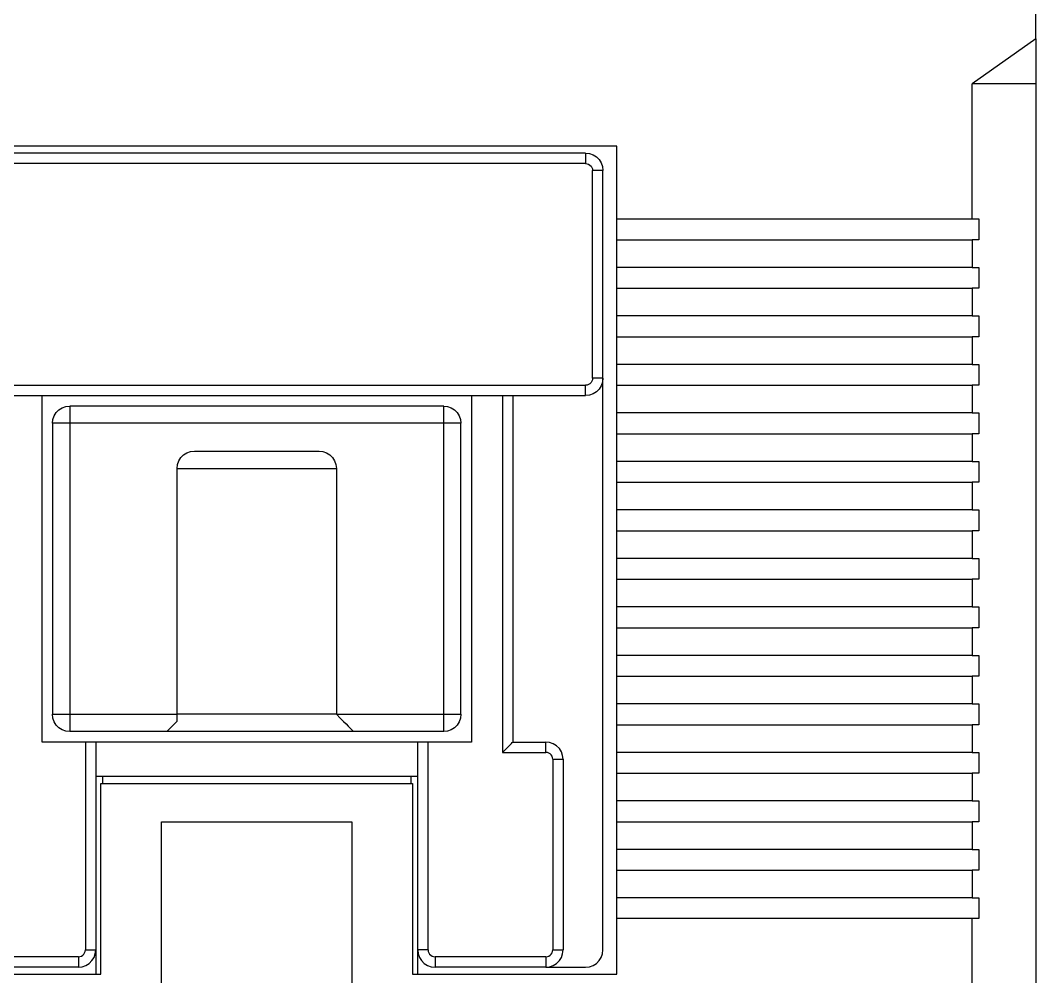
# Model space of a CAD drawing. Header units: millimetres. Extents: x 0 to 57, y 0 to 84.2.
# Drawn here: x 27.67 to 57, y 30.73 to 58.33 of the extents above; entities that cross this region are included whole.
import ezdxf

# ---------------------------------------------------------------- set-up
doc = ezdxf.new("R2010")
doc.units = ezdxf.units.MM

# ---------------------------------------------------------------- blocks, each defined once
blk = doc.blocks.new('LS_39d7f81b31e35bc3add33e63eb86f204_FACE_0')
at = {"color": 141, "linetype": 'Continuous', "true_color": 0x40d9ff}
for p, q in [((57, 57.8), (57, 60.5)), ((57, 57.8), (55.162, 56.5)), ((57, 57.8), (57, 56.5)), ((57, 56.5), (55.162, 56.5)), ((57, 56.5), (57, 28.5)), ((44, 54.5), (25, 54.5)), ((44, 54.2), (25, 54.2)), ((44.2, 48), (44.2, 54)), ((44.5, 48), (44.5, 54)), ((44.9, 51.2), (44.9, 52)), ((44.9, 50.6), (44.9, 51.2)), ((44.9, 49.8), (44.9, 50.6)), ((44.9, 49.2), (44.9, 49.8)), ((44.9, 48.4), (44.9, 49.2)), ((44.9, 47.8), (44.9, 48.4)), ((25, 47.8), (44, 47.8)), ((44.9, 47), (44.9, 47.8)), ((25, 47.5), (44, 47.5)), ((39.9, 47.2), (29.1, 47.2)), ((44.9, 46.4), (44.9, 47)), ((28.6, 46.7), (28.6, 38.3)), ((40.4, 38.3), (40.4, 46.7)), ((44.9, 45.6), (44.9, 46.4)), ((44.9, 45), (44.9, 45.6)), ((44.9, 44.2), (44.9, 45)), ((44.9, 43.6), (44.9, 44.2)), ((44.9, 42.8), (44.9, 43.6)), ((44.9, 42.2), (44.9, 42.8)), ((44.9, 41.4), (44.9, 42.2)), ((44.9, 40.8), (44.9, 41.4)), ((44.9, 40), (44.9, 40.8)), ((44.9, 39.4), (44.9, 40)), ((44.9, 38.6), (44.9, 39.4)), ((44.9, 38), (44.9, 38.6)), ((36.8, 38.3), (32.2, 38.3)), ((44.9, 37.2), (44.9, 38)), ((29.55, 37.5), (29.55, 31.5)), ((39.45, 31.5), (39.45, 37.5)), ((43.05, 37), (43.05, 31.5)), ((43.35, 37), (43.35, 31.5)), ((44.9, 36.6), (44.9, 37.2)), ((39.15, 36.5), (29.85, 36.5)), ((30.05, 36.5), (30.05, 36.3)), ((38.95, 36.5), (38.95, 36.3)), ((44.9, 35.8), (44.9, 36.6)), ((44.9, 35.2), (44.9, 35.8)), ((44.9, 34.4), (44.9, 35.2)), ((44.9, 33.8), (44.9, 34.4)), ((44.9, 33), (44.9, 33.8)), ((29.35, 31.3), (26.15, 31.3)), ((42.85, 31.3), (39.65, 31.3)), ((29.35, 31), (26.15, 31)), ((42.85, 31), (39.65, 31))]:
    blk.add_line(p, q, dxfattribs=at)
for points in [[(44.9, 52), (44.9, 52.6), (55.162, 52.6), (55.162, 56.5)], [(44.9, 52.6), (44.9, 54.7), (24.1, 54.7), (24.1, 52.6)], [(44, 54.5), (44.111, 54.487), (44.217, 54.45), (44.312, 54.391), (44.391, 54.312), (44.45, 54.217), (44.487, 54.111), (44.5, 54)], [(44, 54.5), (44, 54.492), (44, 54.47), (44, 54.435), (44, 54.387), (44, 54.33), (44, 54.267), (44, 54.2)], [(44, 54.2), (44.045, 54.195), (44.087, 54.18), (44.125, 54.156), (44.156, 54.125), (44.18, 54.087), (44.195, 54.045), (44.2, 54)], [(44.5, 54), (44.492, 54), (44.47, 54), (44.435, 54), (44.387, 54), (44.33, 54), (44.267, 54), (44.2, 54)], [(55.162, 52.6), (55.362, 52.6), (55.362, 52), (55.162, 52)], [(44.9, 52), (55.162, 52), (55.162, 51.2), (44.9, 51.2)], [(55.162, 51.2), (55.362, 51.2), (55.362, 50.6), (55.162, 50.6)], [(44.9, 50.6), (55.162, 50.6), (55.162, 49.8), (44.9, 49.8)], [(55.162, 49.8), (55.362, 49.8), (55.362, 49.2), (55.162, 49.2)], [(44.9, 49.2), (55.162, 49.2), (55.162, 48.4), (44.9, 48.4)], [(55.162, 48.4), (55.362, 48.4), (55.362, 47.8), (55.162, 47.8)], [(42.85, 31), (44, 31), (44.111, 31.013), (44.217, 31.05), (44.312, 31.109), (44.391, 31.188), (44.45, 31.283), (44.487, 31.389), (44.5, 31.5), (44.5, 48)], [(44.5, 48), (44.487, 47.889), (44.45, 47.783), (44.391, 47.688), (44.312, 47.609), (44.217, 47.55), (44.111, 47.513), (44, 47.5)], [(44.2, 48), (44.195, 47.955), (44.18, 47.913), (44.156, 47.875), (44.125, 47.844), (44.087, 47.82), (44.045, 47.805), (44, 47.8)], [(44.5, 48), (44.492, 48), (44.47, 48), (44.435, 48), (44.387, 48), (44.33, 48), (44.267, 48), (44.2, 48)], [(44, 47.5), (44, 47.508), (44, 47.53), (44, 47.565), (44, 47.613), (44, 47.67), (44, 47.733), (44, 47.8)], [(44.9, 47.8), (55.162, 47.8), (55.162, 47), (44.9, 47)], [(29.55, 37.5), (28.3, 37.5), (28.3, 47.5)], [(40.7, 47.5), (40.7, 37.5), (39.45, 37.5)], [(41.6, 47.5), (41.6, 37.2), (42.85, 37.2)], [(41.9, 47.5), (41.9, 37.5), (42.85, 37.5)], [(28.6, 46.7), (28.613, 46.811), (28.65, 46.917), (28.709, 47.012), (28.788, 47.091), (28.883, 47.15), (28.989, 47.187), (29.1, 47.2)], [(29.1, 47.2), (29.1, 47.187), (29.1, 47.15), (29.1, 47.091), (29.1, 47.012), (29.1, 46.917), (29.1, 46.811), (29.1, 46.7)], [(39.9, 46.7), (39.9, 46.811), (39.9, 46.917), (39.9, 47.012), (39.9, 47.091), (39.9, 47.15), (39.9, 47.187), (39.9, 47.2)], [(39.9, 47.2), (40.011, 47.187), (40.117, 47.15), (40.212, 47.091), (40.291, 47.012), (40.35, 46.917), (40.387, 46.811), (40.4, 46.7)], [(55.162, 47), (55.362, 47), (55.362, 46.4), (55.162, 46.4)], [(29.1, 46.7), (28.989, 46.7), (28.883, 46.7), (28.788, 46.7), (28.709, 46.7), (28.65, 46.7), (28.613, 46.7), (28.6, 46.7)], [(36.8, 38.3), (39.9, 38.3), (39.9, 46.7), (29.1, 46.7), (29.1, 38.3), (32.2, 38.3)], [(40.4, 46.7), (40.387, 46.7), (40.35, 46.7), (40.291, 46.7), (40.212, 46.7), (40.117, 46.7), (40.011, 46.7), (39.9, 46.7)], [(44.9, 46.4), (55.162, 46.4), (55.162, 45.6), (44.9, 45.6)], [(32.2, 45.4), (32.213, 45.511), (32.25, 45.617), (32.309, 45.712), (32.388, 45.791), (32.483, 45.85), (32.589, 45.887), (32.7, 45.9), (36.3, 45.9), (36.411, 45.887), (36.517, 45.85), (36.612, 45.791), (36.691, 45.712), (36.75, 45.617), (36.787, 45.511), (36.8, 45.4)], [(55.162, 45.6), (55.362, 45.6), (55.362, 45), (55.162, 45)], [(32.2, 38.3), (32.2, 45.4), (36.8, 45.4), (36.8, 38.3)], [(44.9, 45), (55.162, 45), (55.162, 44.2), (44.9, 44.2)], [(55.162, 44.2), (55.362, 44.2), (55.362, 43.6), (55.162, 43.6)], [(44.9, 43.6), (55.162, 43.6), (55.162, 42.8), (44.9, 42.8)], [(55.162, 42.8), (55.362, 42.8), (55.362, 42.2), (55.162, 42.2)], [(44.9, 42.2), (55.162, 42.2), (55.162, 41.4), (44.9, 41.4)], [(55.162, 41.4), (55.362, 41.4), (55.362, 40.8), (55.162, 40.8)], [(44.9, 40.8), (55.162, 40.8), (55.162, 40), (44.9, 40)], [(55.162, 40), (55.362, 40), (55.362, 39.4), (55.162, 39.4)], [(44.9, 39.4), (55.162, 39.4), (55.162, 38.6), (44.9, 38.6)], [(55.162, 38.6), (55.362, 38.6), (55.362, 38), (55.162, 38)], [(28.6, 38.3), (28.613, 38.3), (28.65, 38.3), (28.709, 38.3), (28.788, 38.3), (28.883, 38.3), (28.989, 38.3), (29.1, 38.3)], [(29.1, 37.8), (28.989, 37.813), (28.883, 37.85), (28.788, 37.909), (28.709, 37.988), (28.65, 38.083), (28.613, 38.189), (28.6, 38.3)], [(29.1, 38.3), (29.1, 38.189), (29.1, 38.083), (29.1, 37.988), (29.1, 37.909), (29.1, 37.85), (29.1, 37.813), (29.1, 37.8)], [(31.9, 37.8), (31.902, 37.802), (31.907, 37.807), (31.925, 37.825), (31.961, 37.861), (32.013, 37.913), (32.075, 37.975), (32.2, 38.1), (32.2, 38.165), (32.2, 38.232), (32.2, 38.3)], [(36.8, 38.3), (36.909, 38.191), (37.004, 38.096), (37.079, 38.021), (37.146, 37.954), (37.203, 37.897), (37.247, 37.853), (37.274, 37.826), (37.293, 37.807), (37.3, 37.8)], [(39.9, 37.8), (39.9, 37.813), (39.9, 37.85), (39.9, 37.909), (39.9, 37.988), (39.9, 38.083), (39.9, 38.189), (39.9, 38.3)], [(40.4, 38.3), (40.387, 38.189), (40.35, 38.083), (40.291, 37.988), (40.212, 37.909), (40.117, 37.85), (40.011, 37.813), (39.9, 37.8)], [(39.9, 38.3), (40.011, 38.3), (40.117, 38.3), (40.212, 38.3), (40.291, 38.3), (40.35, 38.3), (40.387, 38.3), (40.4, 38.3)], [(44.9, 38), (55.162, 38), (55.162, 37.2), (44.9, 37.2)], [(39.9, 37.8), (37.3, 37.8), (31.9, 37.8), (29.1, 37.8)], [(29.85, 37.5), (29.842, 37.5), (29.82, 37.5), (29.785, 37.5), (29.737, 37.5), (29.68, 37.5), (29.617, 37.5), (29.55, 37.5)], [(39.15, 30.8), (39.15, 31.5), (39.15, 37.5), (29.85, 37.5), (29.85, 31.5), (29.85, 30.8)], [(39.45, 37.5), (39.383, 37.5), (39.32, 37.5), (39.263, 37.5), (39.215, 37.5), (39.18, 37.5), (39.158, 37.5), (39.15, 37.5)], [(41.6, 37.2), (41.655, 37.255), (41.706, 37.306), (41.769, 37.369), (41.819, 37.419), (41.856, 37.456), (41.881, 37.481), (41.895, 37.495), (41.9, 37.5)], [(43.35, 37), (43.337, 37.111), (43.3, 37.217), (43.241, 37.312), (43.162, 37.391), (43.067, 37.45), (42.961, 37.487), (42.85, 37.5)], [(42.85, 37.2), (42.85, 37.267), (42.85, 37.33), (42.85, 37.387), (42.85, 37.435), (42.85, 37.47), (42.85, 37.492), (42.85, 37.5)], [(43.05, 37), (43.045, 37.045), (43.03, 37.087), (43.006, 37.125), (42.975, 37.156), (42.937, 37.18), (42.895, 37.195), (42.85, 37.2)], [(43.05, 37), (43.117, 37), (43.18, 37), (43.237, 37), (43.285, 37), (43.32, 37), (43.342, 37), (43.35, 37)], [(55.162, 37.2), (55.362, 37.2), (55.362, 36.6), (55.162, 36.6)], [(44.9, 36.6), (55.162, 36.6), (55.162, 35.8), (44.9, 35.8)], [(24.1, 32.4), (24.1, 30.8), (30, 30.8), (30, 36.3), (39, 36.3), (39, 30.8), (44.9, 30.8), (44.9, 32.4)], [(55.162, 35.8), (55.362, 35.8), (55.362, 35.2), (55.162, 35.2)], [(37.25, 29.692), (31.75, 29.692), (31.75, 35.2), (37.25, 35.2), (37.25, 29.692)], [(44.9, 35.2), (55.162, 35.2), (55.162, 34.4), (44.9, 34.4)], [(55.162, 34.4), (55.362, 34.4), (55.362, 33.8), (55.162, 33.8)], [(44.9, 33.8), (55.162, 33.8), (55.162, 33), (44.9, 33)], [(55.162, 28.5), (55.162, 32.4), (44.9, 32.4), (44.9, 33)], [(55.162, 33), (55.362, 33), (55.362, 32.4), (55.162, 32.4)], [(29.35, 31), (29.461, 31.013), (29.567, 31.05), (29.662, 31.109), (29.741, 31.188), (29.8, 31.283), (29.837, 31.389), (29.85, 31.5)], [(29.35, 31.3), (29.395, 31.305), (29.437, 31.32), (29.475, 31.344), (29.506, 31.375), (29.53, 31.413), (29.545, 31.455), (29.55, 31.5)], [(29.55, 31.5), (29.617, 31.5), (29.68, 31.5), (29.737, 31.5), (29.785, 31.5), (29.82, 31.5), (29.842, 31.5), (29.85, 31.5)], [(39.15, 31.5), (39.163, 31.389), (39.2, 31.283), (39.259, 31.188), (39.338, 31.109), (39.433, 31.05), (39.539, 31.013), (39.65, 31)], [(39.45, 31.5), (39.383, 31.5), (39.32, 31.5), (39.263, 31.5), (39.215, 31.5), (39.18, 31.5), (39.158, 31.5), (39.15, 31.5)], [(39.45, 31.5), (39.455, 31.455), (39.47, 31.413), (39.494, 31.375), (39.525, 31.344), (39.563, 31.32), (39.605, 31.305), (39.65, 31.3)], [(42.85, 31), (42.961, 31.013), (43.067, 31.05), (43.162, 31.109), (43.241, 31.188), (43.3, 31.283), (43.337, 31.389), (43.35, 31.5)], [(42.85, 31.3), (42.895, 31.305), (42.937, 31.32), (42.975, 31.344), (43.006, 31.375), (43.03, 31.413), (43.045, 31.455), (43.05, 31.5)], [(43.05, 31.5), (43.117, 31.5), (43.18, 31.5), (43.237, 31.5), (43.285, 31.5), (43.32, 31.5), (43.342, 31.5), (43.35, 31.5)], [(29.35, 31.3), (29.35, 31.233), (29.35, 31.17), (29.35, 31.113), (29.35, 31.065), (29.35, 31.03), (29.35, 31.008), (29.35, 31)], [(39.65, 31.3), (39.65, 31.233), (39.65, 31.17), (39.65, 31.113), (39.65, 31.065), (39.65, 31.03), (39.65, 31.008), (39.65, 31)], [(42.85, 31.3), (42.85, 31.233), (42.85, 31.17), (42.85, 31.113), (42.85, 31.065), (42.85, 31.03), (42.85, 31.008), (42.85, 31)]]:
    blk.add_lwpolyline(points, dxfattribs=at)
blk = doc.blocks.new('LS_39d7f81b31e35bc3add33e63eb86f204')
at = {"color": 141, "true_color": 0x40d9ff}
blk.add_blockref('LS_39d7f81b31e35bc3add33e63eb86f204_FACE_0', (0, 0), dxfattribs=at)

msp = doc.modelspace()

# ---------------------------------------------------------------- block references
at = {"color": 141, "true_color": 0x40d9ff}
msp.add_blockref('LS_39d7f81b31e35bc3add33e63eb86f204', (0, 0), dxfattribs=at)

doc.saveas('drawing.dxf')
